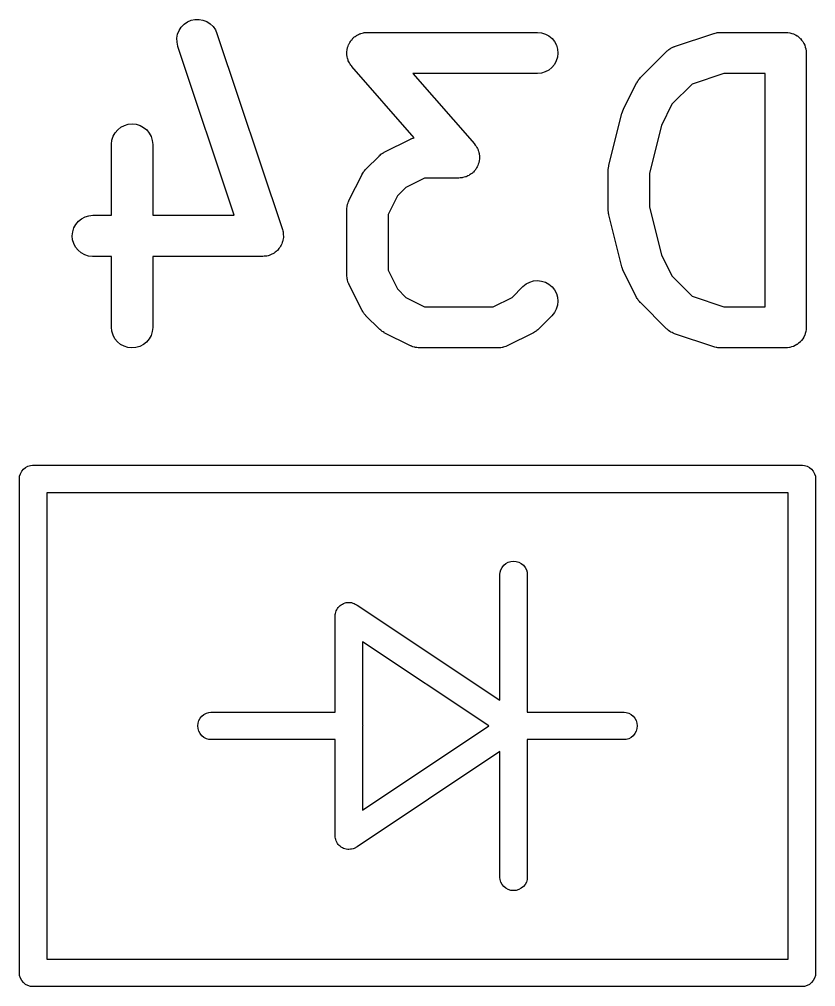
# Model space of a CAD drawing. Extents: x 1.7 to 12.3, y -5.9 to -2.3.
# Drawn here: x 6.8435 to 6.9577, y -4.8187 to -4.6799 of the extents above; entities that cross this region are included whole.
import ezdxf

# ---------------------------------------------------------------- set-up
doc = ezdxf.new("R2010")
doc.units = 0
doc.header["$MEASUREMENT"] = 0
doc.layers.add('BLACK', color=7, linetype='CONTINUOUS')

msp = doc.modelspace()

# ---------------------------------------------------------------- linework, layer by layer
at = {"layer": 'BLACK', "linetype": 'CONTINUOUS'}
for p, q in [((6.86812, -4.68001), (6.86868, -4.67988)), ((6.86868, -4.67988), (6.86926, -4.67987)), ((6.86926, -4.67987), (6.86982, -4.67997)), ((6.86982, -4.67997), (6.87036, -4.68018)), ((6.86641, -4.68147), (6.86672, -4.68098)), ((6.86672, -4.68098), (6.86712, -4.68057)), ((6.86712, -4.68057), (6.86759, -4.68024)), ((6.86759, -4.68024), (6.86812, -4.68001)), ((6.87036, -4.68018), (6.87085, -4.68049)), ((6.87085, -4.68049), (6.87127, -4.68088)), ((6.87127, -4.68088), (6.8716, -4.68136)), ((6.8716, -4.68136), (6.87183, -4.68188)), ((6.86609, -4.68257), (6.86619, -4.682)), ((6.8661, -4.68315), (6.86609, -4.68257)), ((6.86619, -4.682), (6.86641, -4.68147)), ((6.87183, -4.68188), (6.88121, -4.71)), ((6.89108, -4.68287), (6.89121, -4.68274)), ((6.89121, -4.68274), (6.89132, -4.68259)), ((6.89132, -4.68259), (6.8914, -4.68253)), ((6.8914, -4.68253), (6.89148, -4.68245)), ((6.89148, -4.68245), (6.89163, -4.68235)), ((6.89163, -4.68235), (6.89177, -4.68223)), ((6.89177, -4.68223), (6.89186, -4.68218)), ((6.89186, -4.68218), (6.89195, -4.68212)), ((6.89195, -4.68212), (6.89212, -4.68205)), ((6.89212, -4.68205), (6.89228, -4.68196)), ((6.89228, -4.68196), (6.89238, -4.68193)), ((6.89238, -4.68193), (6.89247, -4.68189)), ((6.89247, -4.68189), (6.89265, -4.68185)), ((6.89265, -4.68185), (6.89283, -4.68179)), ((6.89283, -4.68179), (6.89293, -4.68178)), ((6.89293, -4.68178), (6.89304, -4.68176)), ((6.89304, -4.68176), (6.89322, -4.68176)), ((6.89322, -4.68176), (6.8934, -4.68174)), ((6.8934, -4.68174), (6.91778, -4.68174)), ((6.91778, -4.68174), (6.91782, -4.68174)), ((6.91782, -4.68174), (6.91839, -4.6818)), ((6.91839, -4.6818), (6.91894, -4.68198)), ((6.91894, -4.68198), (6.91944, -4.68225)), ((6.91944, -4.68225), (6.91989, -4.68262)), ((6.91989, -4.68262), (6.92025, -4.68307)), ((6.93747, -4.68376), (6.94309, -4.68189)), ((6.94309, -4.68189), (6.94313, -4.68188)), ((6.94313, -4.68188), (6.94329, -4.68184)), ((6.94329, -4.68184), (6.94345, -4.68179)), ((6.94345, -4.68179), (6.94357, -4.68178)), ((6.94357, -4.68178), (6.94369, -4.68176)), ((6.94369, -4.68176), (6.94386, -4.68175)), ((6.94386, -4.68175), (6.94402, -4.68174)), ((6.94402, -4.68174), (6.9534, -4.68174)), ((6.9534, -4.68174), (6.95342, -4.68174)), ((6.95342, -4.68174), (6.95342, -4.68174)), ((6.95342, -4.68174), (6.95342, -4.68174)), ((6.95342, -4.68174), (6.95344, -4.68174)), ((6.95344, -4.68174), (6.95372, -4.68177)), ((6.95372, -4.68177), (6.95399, -4.6818)), ((6.95399, -4.6818), (6.954, -4.6818)), ((6.954, -4.6818), (6.95401, -4.6818)), ((6.95401, -4.6818), (6.95427, -4.68189)), ((6.95427, -4.68189), (6.95454, -4.68197)), ((6.95454, -4.68197), (6.95455, -4.68197)), ((6.95455, -4.68197), (6.95456, -4.68198)), ((6.95456, -4.68198), (6.9548, -4.68211)), ((6.9548, -4.68211), (6.95505, -4.68224)), ((6.95505, -4.68224), (6.95506, -4.68225)), ((6.95506, -4.68225), (6.95507, -4.68225)), ((6.95507, -4.68225), (6.95528, -4.68243)), ((6.95528, -4.68243), (6.95549, -4.68261)), ((6.95549, -4.68261), (6.9555, -4.68262)), ((6.9555, -4.68262), (6.95551, -4.68262)), ((6.95551, -4.68262), (6.95568, -4.68284)), ((6.86622, -4.68371), (6.8661, -4.68315)), ((6.86623, -4.68375), (6.86622, -4.68371)), ((6.87431, -4.70798), (6.86623, -4.68375)), ((6.89049, -4.68428), (6.89051, -4.6841)), ((6.89051, -4.6841), (6.89054, -4.684)), ((6.89054, -4.684), (6.89056, -4.6839)), ((6.89056, -4.6839), (6.89063, -4.68372)), ((6.89063, -4.68372), (6.89068, -4.68355)), ((6.89068, -4.68355), (6.89073, -4.68345)), ((6.89073, -4.68345), (6.89077, -4.68336)), ((6.89077, -4.68336), (6.89087, -4.6832)), ((6.89087, -4.6832), (6.89096, -4.68304)), ((6.89096, -4.68304), (6.89102, -4.68296)), ((6.89102, -4.68296), (6.89108, -4.68287)), ((6.92025, -4.68307), (6.92051, -4.68358)), ((6.92051, -4.68358), (6.92068, -4.68414)), ((6.92068, -4.68414), (6.92073, -4.68471)), ((6.93663, -4.68421), (6.93679, -4.68409)), ((6.93679, -4.68409), (6.93687, -4.68405)), ((6.93687, -4.68405), (6.93694, -4.684)), ((6.93694, -4.684), (6.93712, -4.68392)), ((6.93712, -4.68392), (6.9373, -4.68382)), ((6.9373, -4.68382), (6.93739, -4.6838)), ((6.93739, -4.6838), (6.93747, -4.68376)), ((6.95568, -4.68284), (6.95586, -4.68306)), ((6.95586, -4.68306), (6.95586, -4.68307)), ((6.95586, -4.68307), (6.95587, -4.68307)), ((6.95587, -4.68307), (6.956, -4.68332)), ((6.956, -4.68332), (6.95613, -4.68356)), ((6.95613, -4.68356), (6.95613, -4.68357)), ((6.95613, -4.68357), (6.95613, -4.68358)), ((6.95613, -4.68358), (6.95621, -4.68385)), ((6.95621, -4.68385), (6.95629, -4.68412)), ((6.95629, -4.68412), (6.95629, -4.68413)), ((6.95629, -4.68413), (6.9563, -4.68414)), ((6.9563, -4.68414), (6.95632, -4.68441)), ((6.89045, -4.68467), (6.89046, -4.68457)), ((6.89047, -4.68485), (6.89045, -4.68467)), ((6.89046, -4.68446), (6.89049, -4.68428)), ((6.89046, -4.68457), (6.89046, -4.68446)), ((6.89047, -4.68504), (6.89047, -4.68485)), ((6.89049, -4.68514), (6.89047, -4.68504)), ((6.8905, -4.68524), (6.89049, -4.68514)), ((6.89056, -4.68542), (6.8905, -4.68524)), ((6.8906, -4.6856), (6.89056, -4.68542)), ((6.92067, -4.68528), (6.9205, -4.68583)), ((6.92073, -4.68471), (6.92067, -4.68528)), ((6.93256, -4.68823), (6.93631, -4.68448)), ((6.93631, -4.68448), (6.93634, -4.68445)), ((6.93634, -4.68445), (6.93641, -4.68439)), ((6.93641, -4.68439), (6.93647, -4.68433)), ((6.93647, -4.68433), (6.93663, -4.68421)), ((6.95632, -4.68441), (6.95635, -4.68469)), ((6.95635, -4.68469), (6.95635, -4.72406)), ((6.89064, -4.6857), (6.8906, -4.6856)), ((6.89067, -4.6858), (6.89064, -4.6857)), ((6.89075, -4.68596), (6.89067, -4.6858)), ((6.89083, -4.68613), (6.89075, -4.68596)), ((6.89089, -4.68622), (6.89083, -4.68613)), ((6.89093, -4.68631), (6.89089, -4.68622)), ((6.89105, -4.68645), (6.89093, -4.68631)), ((6.89116, -4.6866), (6.89105, -4.68645)), ((6.89118, -4.68663), (6.89116, -4.6866)), ((6.90012, -4.69685), (6.89118, -4.68663)), ((6.91986, -4.68679), (6.91941, -4.68715)), ((6.92022, -4.68634), (6.91986, -4.68679)), ((6.9205, -4.68583), (6.92022, -4.68634)), ((6.91778, -4.68764), (6.89991, -4.68764)), ((6.89991, -4.68764), (6.90875, -4.69774)), ((6.91835, -4.68759), (6.91778, -4.68764)), ((6.9189, -4.68742), (6.91835, -4.68759)), ((6.91941, -4.68715), (6.9189, -4.68742)), ((6.93246, -4.68835), (6.93256, -4.68823)), ((6.9445, -4.68764), (6.93999, -4.68915)), ((6.95044, -4.68764), (6.9445, -4.68764)), ((6.95044, -4.72111), (6.95044, -4.68764)), ((6.93013, -4.69274), (6.93201, -4.68899)), ((6.93201, -4.68899), (6.93203, -4.68896)), ((6.93203, -4.68896), (6.93212, -4.68882)), ((6.93212, -4.68882), (6.9322, -4.68867)), ((6.9322, -4.68867), (6.93227, -4.68858)), ((6.93227, -4.68858), (6.93234, -4.68847)), ((6.93234, -4.68847), (6.93246, -4.68835)), ((6.93999, -4.68915), (6.93708, -4.69206)), ((6.93708, -4.69206), (6.93556, -4.69509)), ((6.92804, -4.70085), (6.92991, -4.69335)), ((6.92991, -4.69335), (6.92992, -4.69331)), ((6.92992, -4.69331), (6.92993, -4.6933)), ((6.92993, -4.69328), (6.93003, -4.69302)), ((6.92993, -4.6933), (6.92993, -4.69328)), ((6.93003, -4.69302), (6.93012, -4.69277)), ((6.93012, -4.69277), (6.93013, -4.69276)), ((6.93013, -4.69276), (6.93013, -4.69274)), ((6.85804, -4.69534), (6.85855, -4.69508)), ((6.85855, -4.69508), (6.85911, -4.69491)), ((6.85911, -4.69491), (6.85968, -4.69486)), ((6.85968, -4.69486), (6.86025, -4.69492)), ((6.86025, -4.69492), (6.8608, -4.69509)), ((6.8608, -4.69509), (6.86131, -4.69537)), ((6.93556, -4.69509), (6.93385, -4.70193)), ((6.85677, -4.6972), (6.85694, -4.69665)), ((6.85694, -4.69665), (6.85722, -4.69615)), ((6.85722, -4.69615), (6.85759, -4.6957)), ((6.85759, -4.6957), (6.85804, -4.69534)), ((6.86131, -4.69537), (6.86175, -4.69573)), ((6.86175, -4.69573), (6.86212, -4.69618)), ((6.86212, -4.69618), (6.86239, -4.69669)), ((6.85671, -4.69777), (6.85677, -4.6972)), ((6.85671, -4.69781), (6.85671, -4.69777)), ((6.85671, -4.70798), (6.85671, -4.69781)), ((6.86239, -4.69669), (6.86256, -4.69724)), ((6.86256, -4.69724), (6.86261, -4.69781)), ((6.86261, -4.69781), (6.86261, -4.70798)), ((6.89583, -4.69892), (6.89958, -4.69705)), ((6.89958, -4.69705), (6.89962, -4.69703)), ((6.89962, -4.69703), (6.8997, -4.697)), ((6.8997, -4.697), (6.89978, -4.69696)), ((6.89978, -4.69696), (6.89997, -4.6969)), ((6.89997, -4.6969), (6.90012, -4.69685)), ((6.90875, -4.69774), (6.90878, -4.69778)), ((6.90878, -4.69778), (6.90888, -4.69793)), ((6.90888, -4.69793), (6.909, -4.69807)), ((6.8951, -4.69945), (6.89523, -4.69934)), ((6.89523, -4.69934), (6.89535, -4.69923)), ((6.89535, -4.69923), (6.89545, -4.69916)), ((6.89545, -4.69916), (6.89555, -4.69909)), ((6.89555, -4.69909), (6.89569, -4.69901)), ((6.89569, -4.69901), (6.89583, -4.69892)), ((6.909, -4.69807), (6.90905, -4.69816)), ((6.90905, -4.69816), (6.90911, -4.69825)), ((6.90911, -4.69825), (6.90918, -4.69842)), ((6.90918, -4.69842), (6.90927, -4.69858)), ((6.90927, -4.69858), (6.90929, -4.69868)), ((6.90929, -4.69868), (6.90934, -4.69878)), ((6.90934, -4.69878), (6.90938, -4.69896)), ((6.90938, -4.69896), (6.90943, -4.69914)), ((6.90943, -4.69914), (6.90944, -4.69924)), ((6.90944, -4.69924), (6.90946, -4.69934)), ((6.90946, -4.69934), (6.90946, -4.69953)), ((6.89319, -4.70135), (6.89507, -4.69948)), ((6.89507, -4.69948), (6.8951, -4.69945)), ((6.9093, -4.70066), (6.90925, -4.70083)), ((6.90937, -4.70048), (6.9093, -4.70066)), ((6.90939, -4.70038), (6.90937, -4.70048)), ((6.90942, -4.70028), (6.90939, -4.70038)), ((6.90944, -4.7001), (6.90942, -4.70028)), ((6.90947, -4.69992), (6.90944, -4.7001)), ((6.90946, -4.69953), (6.90948, -4.69971)), ((6.90948, -4.69971), (6.90947, -4.69981)), ((6.90947, -4.69981), (6.90947, -4.69992)), ((6.89076, -4.70587), (6.89264, -4.70212)), ((6.89264, -4.70212), (6.89266, -4.70208)), ((6.89266, -4.70208), (6.89275, -4.70194)), ((6.89275, -4.70194), (6.89283, -4.7018)), ((6.89283, -4.7018), (6.8929, -4.7017)), ((6.8929, -4.7017), (6.89297, -4.7016)), ((6.89297, -4.7016), (6.89309, -4.70148)), ((6.89309, -4.70148), (6.89319, -4.70135)), ((6.90807, -4.7022), (6.90799, -4.70226)), ((6.90816, -4.70215), (6.90807, -4.7022)), ((6.90831, -4.70203), (6.90816, -4.70215)), ((6.90846, -4.70192), (6.90831, -4.70203)), ((6.90853, -4.70185), (6.90846, -4.70192)), ((6.90861, -4.70178), (6.90853, -4.70185)), ((6.90873, -4.70164), (6.90861, -4.70178)), ((6.90885, -4.70151), (6.90873, -4.70164)), ((6.90891, -4.70142), (6.90885, -4.70151)), ((6.90898, -4.70134), (6.90891, -4.70142)), ((6.90906, -4.70118), (6.90898, -4.70134)), ((6.90916, -4.70102), (6.90906, -4.70118)), ((6.9092, -4.70092), (6.90916, -4.70102)), ((6.90925, -4.70083), (6.9092, -4.70092)), ((6.92795, -4.70142), (6.92799, -4.70118)), ((6.92795, -4.70147), (6.92795, -4.70142)), ((6.92795, -4.70152), (6.92795, -4.70147)), ((6.92795, -4.70156), (6.92795, -4.70152)), ((6.92795, -4.70719), (6.92795, -4.70156)), ((6.92799, -4.70118), (6.92801, -4.70095)), ((6.92801, -4.70095), (6.92803, -4.7009)), ((6.92803, -4.7009), (6.92804, -4.70085)), ((6.93385, -4.70193), (6.93385, -4.70682)), ((6.9016, -4.70264), (6.8989, -4.70399)), ((6.90653, -4.70264), (6.9016, -4.70264)), ((6.90671, -4.70262), (6.90653, -4.70264)), ((6.9069, -4.70262), (6.90671, -4.70262)), ((6.907, -4.70259), (6.9069, -4.70262)), ((6.9071, -4.70258), (6.907, -4.70259)), ((6.90728, -4.70253), (6.9071, -4.70258)), ((6.90746, -4.70249), (6.90728, -4.70253)), ((6.90755, -4.70245), (6.90746, -4.70249)), ((6.90765, -4.70242), (6.90755, -4.70245)), ((6.90782, -4.70233), (6.90765, -4.70242)), ((6.90799, -4.70226), (6.90782, -4.70233)), ((6.8989, -4.70399), (6.89771, -4.70519)), ((6.89056, -4.70641), (6.89063, -4.70622)), ((6.89063, -4.70622), (6.89069, -4.70602)), ((6.89069, -4.70602), (6.89073, -4.70595)), ((6.89073, -4.70595), (6.89076, -4.70587)), ((6.89771, -4.70519), (6.89636, -4.70788)), ((6.89045, -4.70715), (6.89046, -4.70706)), ((6.89045, -4.70719), (6.89045, -4.70715)), ((6.89045, -4.71656), (6.89045, -4.70719)), ((6.89046, -4.70697), (6.89049, -4.70677)), ((6.89046, -4.70706), (6.89046, -4.70697)), ((6.89049, -4.70677), (6.89052, -4.70657)), ((6.89052, -4.70657), (6.89054, -4.70649)), ((6.89054, -4.70649), (6.89056, -4.70641)), ((6.92795, -4.70724), (6.92795, -4.70719)), ((6.92795, -4.70729), (6.92795, -4.70724)), ((6.92798, -4.70753), (6.92795, -4.70729)), ((6.928, -4.70776), (6.92798, -4.70753)), ((6.93385, -4.70682), (6.93556, -4.71366)), ((6.85159, -4.70929), (6.85195, -4.70884)), ((6.85195, -4.70884), (6.8524, -4.70848)), ((6.8524, -4.70848), (6.85291, -4.70821)), ((6.85291, -4.70821), (6.85346, -4.70804)), ((6.85346, -4.70804), (6.85403, -4.70798)), ((6.85403, -4.70798), (6.85671, -4.70798)), ((6.86261, -4.70798), (6.87431, -4.70798)), ((6.89636, -4.70788), (6.89636, -4.71586)), ((6.92802, -4.70781), (6.928, -4.70776)), ((6.92803, -4.70786), (6.92802, -4.70781)), ((6.92804, -4.7079), (6.92803, -4.70786)), ((6.92991, -4.7154), (6.92804, -4.7079)), ((6.85108, -4.71092), (6.85114, -4.71034)), ((6.85114, -4.71034), (6.85131, -4.70979)), ((6.85131, -4.70979), (6.85159, -4.70929)), ((6.88121, -4.71), (6.88122, -4.71004)), ((6.88122, -4.71004), (6.88126, -4.71021)), ((6.88126, -4.71021), (6.88131, -4.71038)), ((6.88131, -4.71038), (6.88132, -4.7105)), ((6.88132, -4.7105), (6.88134, -4.71061)), ((6.85113, -4.71149), (6.85108, -4.71092)), ((6.8513, -4.71204), (6.85113, -4.71149)), ((6.88118, -4.71191), (6.88113, -4.71208)), ((6.88125, -4.71175), (6.88118, -4.71191)), ((6.88127, -4.71164), (6.88125, -4.71175)), ((6.8813, -4.71153), (6.88127, -4.71164)), ((6.88132, -4.71136), (6.8813, -4.71153)), ((6.88135, -4.71118), (6.88132, -4.71136)), ((6.88134, -4.71061), (6.88134, -4.71078)), ((6.88134, -4.71078), (6.88136, -4.71096)), ((6.88136, -4.71096), (6.88135, -4.71107)), ((6.88135, -4.71107), (6.88135, -4.71118)), ((6.85156, -4.71255), (6.8513, -4.71204)), ((6.85192, -4.713), (6.85156, -4.71255)), ((6.85237, -4.71337), (6.85192, -4.713)), ((6.88018, -4.71328), (6.88004, -4.7134)), ((6.88032, -4.71318), (6.88018, -4.71328)), ((6.8804, -4.7131), (6.88032, -4.71318)), ((6.88049, -4.71303), (6.8804, -4.7131)), ((6.8806, -4.7129), (6.88049, -4.71303)), ((6.88072, -4.71277), (6.8806, -4.7129)), ((6.88078, -4.71267), (6.88072, -4.71277)), ((6.88085, -4.71259), (6.88078, -4.71267)), ((6.88094, -4.71243), (6.88085, -4.71259)), ((6.88103, -4.71228), (6.88094, -4.71243)), ((6.88107, -4.71218), (6.88103, -4.71228)), ((6.88113, -4.71208), (6.88107, -4.71218)), ((6.85287, -4.71365), (6.85237, -4.71337)), ((6.85342, -4.71383), (6.85287, -4.71365)), ((6.85399, -4.71389), (6.85342, -4.71383)), ((6.85403, -4.71389), (6.85399, -4.71389)), ((6.85671, -4.71389), (6.85403, -4.71389)), ((6.85671, -4.72406), (6.85671, -4.71389)), ((6.87841, -4.71389), (6.86261, -4.71389)), ((6.86261, -4.71389), (6.86261, -4.72406)), ((6.87858, -4.71387), (6.87841, -4.71389)), ((6.87876, -4.71387), (6.87858, -4.71387)), ((6.87887, -4.71384), (6.87876, -4.71387)), ((6.87898, -4.71383), (6.87887, -4.71384)), ((6.87915, -4.71378), (6.87898, -4.71383)), ((6.87932, -4.71374), (6.87915, -4.71378)), ((6.87942, -4.7137), (6.87932, -4.71374)), ((6.87953, -4.71367), (6.87942, -4.7137)), ((6.87969, -4.71358), (6.87953, -4.71367)), ((6.87985, -4.71351), (6.87969, -4.71358)), ((6.87994, -4.71345), (6.87985, -4.71351)), ((6.88004, -4.7134), (6.87994, -4.71345)), ((6.93556, -4.71366), (6.93708, -4.71669)), ((6.89636, -4.71586), (6.89771, -4.71856)), ((6.92991, -4.71542), (6.92991, -4.7154)), ((6.92992, -4.71543), (6.92991, -4.71542)), ((6.93001, -4.71568), (6.92992, -4.71543)), ((6.9301, -4.71595), (6.93001, -4.71568)), ((6.93011, -4.71596), (6.9301, -4.71595)), ((6.93012, -4.71597), (6.93011, -4.71596)), ((6.93013, -4.71601), (6.93012, -4.71597)), ((6.93201, -4.71976), (6.93013, -4.71601)), ((6.89046, -4.71665), (6.89045, -4.71656)), ((6.89046, -4.71673), (6.89046, -4.71665)), ((6.89049, -4.71693), (6.89046, -4.71673)), ((6.89051, -4.71713), (6.89049, -4.71693)), ((6.89053, -4.71722), (6.89051, -4.71713)), ((6.89055, -4.7173), (6.89053, -4.71722)), ((6.89062, -4.71749), (6.89055, -4.7173)), ((6.91668, -4.71757), (6.91723, -4.71741)), ((6.91723, -4.71741), (6.91781, -4.71736)), ((6.91781, -4.71736), (6.91838, -4.71742)), ((6.91838, -4.71742), (6.91893, -4.71759)), ((6.93708, -4.71669), (6.93999, -4.7196)), ((6.89067, -4.71769), (6.89062, -4.71749)), ((6.89072, -4.71776), (6.89067, -4.71769)), ((6.89075, -4.71784), (6.89072, -4.71776)), ((6.89076, -4.71788), (6.89075, -4.71784)), ((6.89264, -4.72163), (6.89076, -4.71788)), ((6.89771, -4.71856), (6.8989, -4.71976)), ((6.91415, -4.71976), (6.91569, -4.71822)), ((6.91569, -4.71822), (6.91572, -4.71819)), ((6.91572, -4.71819), (6.91617, -4.71783)), ((6.91617, -4.71783), (6.91668, -4.71757)), ((6.91893, -4.71759), (6.91944, -4.71787)), ((6.91944, -4.71787), (6.91988, -4.71824)), ((6.91988, -4.71824), (6.92024, -4.71869)), ((6.92024, -4.71869), (6.92051, -4.7192)), ((6.8989, -4.71976), (6.9016, -4.72111)), ((6.91146, -4.72111), (6.91415, -4.71976)), ((6.92051, -4.7192), (6.92068, -4.71975)), ((6.92068, -4.71975), (6.92073, -4.72032)), ((6.9321, -4.7199), (6.93201, -4.71976)), ((6.93217, -4.72004), (6.9321, -4.7199)), ((6.93225, -4.72014), (6.93217, -4.72004)), ((6.93232, -4.72024), (6.93225, -4.72014)), ((6.93243, -4.72036), (6.93232, -4.72024)), ((6.93999, -4.7196), (6.9445, -4.72111)), ((6.89273, -4.72177), (6.89264, -4.72163)), ((6.9016, -4.72111), (6.91146, -4.72111)), ((6.9205, -4.72145), (6.92023, -4.72195)), ((6.92067, -4.72089), (6.9205, -4.72145)), ((6.92073, -4.72032), (6.92067, -4.72089)), ((6.93253, -4.72049), (6.93243, -4.72036)), ((6.93256, -4.72052), (6.93253, -4.72049)), ((6.93631, -4.72427), (6.93256, -4.72052)), ((6.9445, -4.72111), (6.95044, -4.72111)), ((6.8928, -4.72192), (6.89273, -4.72177)), ((6.89288, -4.72201), (6.8928, -4.72192)), ((6.89295, -4.72212), (6.89288, -4.72201)), ((6.89306, -4.72224), (6.89295, -4.72212)), ((6.89316, -4.72237), (6.89306, -4.72224)), ((6.89319, -4.7224), (6.89316, -4.72237)), ((6.89507, -4.72427), (6.89319, -4.7224)), ((6.91986, -4.7224), (6.91799, -4.72427)), ((6.92023, -4.72195), (6.91986, -4.7224)), ((6.85676, -4.72463), (6.85671, -4.72406)), ((6.86261, -4.7241), (6.86255, -4.72467)), ((6.86261, -4.72406), (6.86261, -4.7241)), ((6.89519, -4.72438), (6.89507, -4.72427)), ((6.89531, -4.72449), (6.89519, -4.72438)), ((6.91783, -4.72441), (6.91771, -4.72452)), ((6.91796, -4.7243), (6.91783, -4.72441)), ((6.91799, -4.72427), (6.91796, -4.7243)), ((6.93638, -4.72433), (6.93631, -4.72427)), ((6.93644, -4.72439), (6.93638, -4.72433)), ((6.9366, -4.72451), (6.93644, -4.72439)), ((6.95632, -4.72438), (6.95629, -4.72465)), ((6.95635, -4.7241), (6.95632, -4.72438)), ((6.95635, -4.72406), (6.95635, -4.72408)), ((6.95635, -4.72408), (6.95635, -4.72408)), ((6.95635, -4.72408), (6.95635, -4.72408)), ((6.95635, -4.72408), (6.95635, -4.7241)), ((6.85693, -4.72519), (6.85676, -4.72463)), ((6.8572, -4.72569), (6.85693, -4.72519)), ((6.85756, -4.72614), (6.8572, -4.72569)), ((6.8621, -4.72573), (6.86172, -4.72617)), ((6.86237, -4.72522), (6.8621, -4.72573)), ((6.86255, -4.72467), (6.86237, -4.72522)), ((6.89542, -4.72456), (6.89531, -4.72449)), ((6.89551, -4.72464), (6.89542, -4.72456)), ((6.89566, -4.72472), (6.89551, -4.72464)), ((6.8958, -4.72481), (6.89566, -4.72472)), ((6.89583, -4.72483), (6.8958, -4.72481)), ((6.89958, -4.7267), (6.89583, -4.72483)), ((6.91722, -4.72483), (6.91347, -4.7267)), ((6.91736, -4.72474), (6.91722, -4.72483)), ((6.91751, -4.72466), (6.91736, -4.72474)), ((6.91761, -4.72459), (6.91751, -4.72466)), ((6.91771, -4.72452), (6.91761, -4.72459)), ((6.93676, -4.72464), (6.9366, -4.72451)), ((6.93683, -4.72468), (6.93676, -4.72464)), ((6.9369, -4.72473), (6.93683, -4.72468)), ((6.93709, -4.72482), (6.9369, -4.72473)), ((6.93726, -4.72491), (6.93709, -4.72482)), ((6.93735, -4.72494), (6.93726, -4.72491)), ((6.93743, -4.72497), (6.93735, -4.72494)), ((6.93747, -4.72499), (6.93743, -4.72497)), ((6.94309, -4.72686), (6.93747, -4.72499)), ((6.95583, -4.72573), (6.95565, -4.72594)), ((6.95584, -4.72572), (6.95583, -4.72573)), ((6.95585, -4.72571), (6.95584, -4.72572)), ((6.95598, -4.72547), (6.95585, -4.72571)), ((6.95611, -4.72522), (6.95598, -4.72547)), ((6.95612, -4.7252), (6.95611, -4.72521)), ((6.95611, -4.72521), (6.95611, -4.72522)), ((6.9562, -4.72494), (6.95612, -4.7252)), ((6.95629, -4.72467), (6.9562, -4.72494)), ((6.95629, -4.72465), (6.95629, -4.72466)), ((6.95629, -4.72466), (6.95629, -4.72467)), ((6.85801, -4.72651), (6.85756, -4.72614)), ((6.85851, -4.72678), (6.85801, -4.72651)), ((6.85907, -4.72695), (6.85851, -4.72678)), ((6.85964, -4.72701), (6.85907, -4.72695)), ((6.86021, -4.72696), (6.85964, -4.72701)), ((6.86076, -4.7268), (6.86021, -4.72696)), ((6.86128, -4.72653), (6.86076, -4.7268)), ((6.86172, -4.72617), (6.86128, -4.72653)), ((6.89966, -4.72673), (6.89958, -4.7267)), ((6.89974, -4.72677), (6.89966, -4.72673)), ((6.89993, -4.72684), (6.89974, -4.72677)), ((6.90012, -4.72691), (6.89993, -4.72684)), ((6.90021, -4.72692), (6.90012, -4.72691)), ((6.90029, -4.72695), (6.90021, -4.72692)), ((6.90049, -4.72697), (6.90029, -4.72695)), ((6.90069, -4.72701), (6.90049, -4.72697)), ((6.90078, -4.727), (6.90069, -4.72701)), ((6.90086, -4.72701), (6.90078, -4.727)), ((6.9009, -4.72701), (6.90086, -4.72701)), ((6.91215, -4.72701), (6.9009, -4.72701)), ((6.91224, -4.727), (6.91215, -4.72701)), ((6.91233, -4.72701), (6.91224, -4.727)), ((6.91252, -4.72698), (6.91233, -4.72701)), ((6.91273, -4.72696), (6.91252, -4.72698)), ((6.91281, -4.72693), (6.91273, -4.72696)), ((6.91289, -4.72692), (6.91281, -4.72693)), ((6.91308, -4.72685), (6.91289, -4.72692)), ((6.91328, -4.72679), (6.91308, -4.72685)), ((6.91335, -4.72675), (6.91328, -4.72679)), ((6.91344, -4.72672), (6.91335, -4.72675)), ((6.91347, -4.7267), (6.91344, -4.72672)), ((6.94325, -4.7269), (6.94309, -4.72686)), ((6.94341, -4.72695), (6.94325, -4.7269)), ((6.94353, -4.72696), (6.94341, -4.72695)), ((6.94365, -4.72699), (6.94353, -4.72696)), ((6.94382, -4.72699), (6.94365, -4.72699)), ((6.94398, -4.72701), (6.94382, -4.72699)), ((6.94402, -4.72701), (6.94398, -4.72701)), ((6.9534, -4.72701), (6.94402, -4.72701)), ((6.95367, -4.72699), (6.9534, -4.72701)), ((6.95395, -4.72696), (6.95367, -4.72699)), ((6.95396, -4.72696), (6.95395, -4.72696)), ((6.95397, -4.72696), (6.95396, -4.72696)), ((6.95424, -4.72688), (6.95397, -4.72696)), ((6.9545, -4.7268), (6.95424, -4.72688)), ((6.95451, -4.72679), (6.9545, -4.7268)), ((6.95452, -4.72679), (6.95451, -4.72679)), ((6.95477, -4.72666), (6.95452, -4.72679)), ((6.95501, -4.72653), (6.95477, -4.72666)), ((6.95502, -4.72652), (6.95501, -4.72653)), ((6.95503, -4.72652), (6.95502, -4.72652)), ((6.95525, -4.72634), (6.95503, -4.72652)), ((6.95546, -4.72617), (6.95525, -4.72634)), ((6.95547, -4.72616), (6.95546, -4.72617)), ((6.95548, -4.72616), (6.95547, -4.72616)), ((6.95565, -4.72594), (6.95548, -4.72616)), ((6.84538, -4.74385), (6.84547, -4.74384)), ((6.84547, -4.74384), (6.84557, -4.74385)), ((6.95561, -4.74385), (6.95571, -4.74384)), ((6.95571, -4.74384), (6.95581, -4.74385)), ((6.84353, -4.74543), (6.84364, -4.74506)), ((6.84364, -4.74506), (6.84383, -4.74472)), ((6.84383, -4.74472), (6.84407, -4.74442)), ((6.84407, -4.74442), (6.84437, -4.74417)), ((6.84437, -4.74417), (6.84472, -4.74399)), ((6.84472, -4.74399), (6.84509, -4.74388)), ((6.84509, -4.74388), (6.84538, -4.74385)), ((6.84557, -4.74385), (6.95561, -4.74385)), ((6.95581, -4.74385), (6.95609, -4.74388)), ((6.95609, -4.74388), (6.95647, -4.74399)), ((6.95647, -4.74399), (6.95681, -4.74417)), ((6.95681, -4.74417), (6.95711, -4.74442)), ((6.95711, -4.74442), (6.95735, -4.74472)), ((6.95735, -4.74472), (6.95754, -4.74506)), ((6.95754, -4.74506), (6.95765, -4.74543)), ((6.84349, -4.74582), (6.84353, -4.74543)), ((6.8435, -4.74591), (6.84349, -4.74582)), ((6.8435, -4.81659), (6.8435, -4.74591)), ((6.95765, -4.74543), (6.95769, -4.74582)), ((6.95769, -4.74582), (6.95768, -4.74591)), ((6.95768, -4.74591), (6.95768, -4.81659)), ((6.84744, -4.74779), (6.84744, -4.81471)), ((6.95374, -4.74779), (6.84744, -4.74779)), ((6.95374, -4.81471), (6.95374, -4.74779)), ((6.91361, -4.75777), (6.91398, -4.75766)), ((6.91398, -4.75766), (6.91437, -4.75762)), ((6.91437, -4.75762), (6.91476, -4.75766)), ((6.91476, -4.75766), (6.91513, -4.75777)), ((6.91243, -4.75921), (6.91254, -4.75884)), ((6.91254, -4.75884), (6.91273, -4.7585)), ((6.91273, -4.7585), (6.91297, -4.7582)), ((6.91297, -4.7582), (6.91327, -4.75795)), ((6.91327, -4.75795), (6.91361, -4.75777)), ((6.91513, -4.75777), (6.91547, -4.75795)), ((6.91547, -4.75795), (6.91577, -4.7582)), ((6.91577, -4.7582), (6.91601, -4.7585)), ((6.91601, -4.7585), (6.9162, -4.75884)), ((6.9162, -4.75884), (6.91631, -4.75921)), ((6.9124, -4.7595), (6.91243, -4.75921)), ((6.9124, -4.77757), (6.9124, -4.7595)), ((6.91631, -4.75921), (6.91634, -4.7595)), ((6.91634, -4.7595), (6.91634, -4.77928)), ((6.88892, -4.76475), (6.88901, -4.76458)), ((6.88901, -4.76458), (6.8891, -4.7644)), ((6.8891, -4.7644), (6.88923, -4.76425)), ((6.8891, -4.7644), (6.8891, -4.7644)), ((6.8891, -4.7644), (6.8891, -4.7644)), ((6.88923, -4.76425), (6.88935, -4.7641)), ((6.88935, -4.7641), (6.88951, -4.76397)), ((6.88935, -4.7641), (6.88935, -4.7641)), ((6.88935, -4.7641), (6.88935, -4.7641)), ((6.88951, -4.76397), (6.88965, -4.76386)), ((6.88965, -4.76386), (6.88984, -4.76376)), ((6.88965, -4.76386), (6.88965, -4.76386)), ((6.88965, -4.76386), (6.88965, -4.76386)), ((6.88984, -4.76376), (6.88999, -4.76368)), ((6.88999, -4.76367), (6.8902, -4.76361)), ((6.88999, -4.76368), (6.88999, -4.76367)), ((6.88999, -4.76368), (6.88999, -4.76368)), ((6.8902, -4.76361), (6.89036, -4.76356)), ((6.89036, -4.76356), (6.89059, -4.76354)), ((6.89036, -4.76356), (6.89036, -4.76356)), ((6.89036, -4.76356), (6.89036, -4.76356)), ((6.89059, -4.76354), (6.89075, -4.76352)), ((6.89075, -4.76352), (6.89075, -4.76352)), ((6.89075, -4.76352), (6.89075, -4.76352)), ((6.89075, -4.76352), (6.89098, -4.76355)), ((6.89098, -4.76355), (6.89113, -4.76356)), ((6.89113, -4.76356), (6.89113, -4.76356)), ((6.89113, -4.76356), (6.89113, -4.76356)), ((6.89113, -4.76356), (6.89133, -4.76362)), ((6.89133, -4.76362), (6.8915, -4.76367)), ((6.8915, -4.76367), (6.8915, -4.76367)), ((6.8915, -4.76367), (6.8915, -4.76367)), ((6.8915, -4.76367), (6.89167, -4.76376)), ((6.89167, -4.76376), (6.89176, -4.76381)), ((6.89176, -4.76381), (6.89176, -4.76381)), ((6.89176, -4.76381), (6.89185, -4.76386)), ((6.89185, -4.76386), (6.89192, -4.76392)), ((6.89192, -4.76392), (6.9124, -4.77757)), ((6.88877, -4.7655), (6.88878, -4.76541)), ((6.88878, -4.7656), (6.88877, -4.7655)), ((6.88878, -4.76541), (6.88879, -4.76527)), ((6.88878, -4.76541), (6.88878, -4.76541)), ((6.88878, -4.77928), (6.88878, -4.7656)), ((6.88879, -4.76527), (6.88881, -4.76512)), ((6.88881, -4.76512), (6.88887, -4.76492)), ((6.88881, -4.76512), (6.88881, -4.76512)), ((6.88881, -4.76512), (6.88881, -4.76512)), ((6.88887, -4.76492), (6.88892, -4.76475)), ((6.88892, -4.76475), (6.88892, -4.76475)), ((6.88892, -4.76475), (6.88892, -4.76475)), ((6.91082, -4.78125), (6.89272, -4.76918)), ((6.89272, -4.76918), (6.89272, -4.78115)), ((6.86942, -4.78015), (6.86966, -4.77985)), ((6.86966, -4.77985), (6.86996, -4.77961)), ((6.86996, -4.77961), (6.87031, -4.77942)), ((6.87031, -4.77942), (6.87068, -4.77931)), ((6.87068, -4.77931), (6.87097, -4.77928)), ((6.87097, -4.77928), (6.88878, -4.77928)), ((6.91634, -4.77928), (6.93021, -4.77928)), ((6.93021, -4.77928), (6.9305, -4.77931)), ((6.9305, -4.77931), (6.93088, -4.77942)), ((6.93088, -4.77942), (6.93122, -4.77961)), ((6.93122, -4.77961), (6.93152, -4.77985)), ((6.93152, -4.77985), (6.93176, -4.78015)), ((6.86909, -4.78125), (6.86912, -4.78086)), ((6.86912, -4.78164), (6.86909, -4.78125)), ((6.86912, -4.78086), (6.86924, -4.78049)), ((6.86924, -4.78049), (6.86942, -4.78015)), ((6.89272, -4.78115), (6.89273, -4.78125)), ((6.89273, -4.78125), (6.89272, -4.78135)), ((6.89272, -4.79332), (6.91082, -4.78125)), ((6.93176, -4.78015), (6.93195, -4.78049)), ((6.93195, -4.78049), (6.93206, -4.78086)), ((6.93206, -4.78086), (6.9321, -4.78125)), ((6.9321, -4.78125), (6.93206, -4.78164)), ((6.86924, -4.78201), (6.86912, -4.78164)), ((6.86942, -4.78235), (6.86924, -4.78201)), ((6.86966, -4.78265), (6.86942, -4.78235)), ((6.86996, -4.78289), (6.86966, -4.78265)), ((6.89272, -4.78135), (6.89272, -4.79332)), ((6.93152, -4.78265), (6.93122, -4.78289)), ((6.93176, -4.78235), (6.93152, -4.78265)), ((6.93195, -4.78201), (6.93176, -4.78235)), ((6.93206, -4.78164), (6.93195, -4.78201)), ((6.87031, -4.78308), (6.86996, -4.78289)), ((6.87068, -4.78319), (6.87031, -4.78308)), ((6.87097, -4.78322), (6.87068, -4.78319)), ((6.88878, -4.78322), (6.87097, -4.78322)), ((6.88878, -4.7969), (6.88878, -4.78322)), ((6.93021, -4.78322), (6.91634, -4.78322)), ((6.91634, -4.78322), (6.91634, -4.803)), ((6.9305, -4.78319), (6.93021, -4.78322)), ((6.93088, -4.78308), (6.9305, -4.78319)), ((6.93122, -4.78289), (6.93088, -4.78308)), ((6.9124, -4.78493), (6.89192, -4.79858)), ((6.9124, -4.803), (6.9124, -4.78493)), ((6.88877, -4.797), (6.88878, -4.7969)), ((6.88878, -4.79709), (6.88877, -4.797)), ((6.88879, -4.79719), (6.88878, -4.79709)), ((6.88878, -4.79709), (6.88878, -4.79709)), ((6.88881, -4.79738), (6.88879, -4.79719)), ((6.88886, -4.79756), (6.88881, -4.79738)), ((6.88881, -4.79738), (6.88881, -4.79738)), ((6.88881, -4.79738), (6.88881, -4.79738)), ((6.88892, -4.79775), (6.88886, -4.79756)), ((6.889, -4.79791), (6.88892, -4.79775)), ((6.88892, -4.79775), (6.88892, -4.79775)), ((6.88892, -4.79775), (6.88892, -4.79775)), ((6.8891, -4.7981), (6.889, -4.79791)), ((6.88922, -4.79824), (6.8891, -4.7981)), ((6.8891, -4.7981), (6.8891, -4.7981)), ((6.8891, -4.7981), (6.8891, -4.7981)), ((6.88935, -4.7984), (6.88922, -4.79824)), ((6.88949, -4.79852), (6.88935, -4.7984)), ((6.88935, -4.7984), (6.88935, -4.7984)), ((6.88935, -4.7984), (6.88935, -4.7984)), ((6.88965, -4.79864), (6.88949, -4.79852)), ((6.88982, -4.79873), (6.88965, -4.79864)), ((6.88965, -4.79864), (6.88965, -4.79864)), ((6.88965, -4.79864), (6.88965, -4.79864)), ((6.88999, -4.79882), (6.88982, -4.79873)), ((6.88999, -4.79883), (6.88999, -4.79882)), ((6.88999, -4.79882), (6.88999, -4.79882)), ((6.89019, -4.79889), (6.88999, -4.79883)), ((6.89036, -4.79894), (6.89019, -4.79889)), ((6.89059, -4.79896), (6.89036, -4.79894)), ((6.89036, -4.79894), (6.89036, -4.79894)), ((6.89036, -4.79894), (6.89036, -4.79894)), ((6.89075, -4.79898), (6.89059, -4.79896)), ((6.89098, -4.79895), (6.89075, -4.79898)), ((6.89075, -4.79898), (6.89075, -4.79898)), ((6.89075, -4.79898), (6.89075, -4.79898)), ((6.89113, -4.79894), (6.89098, -4.79895)), ((6.89134, -4.79887), (6.89113, -4.79894)), ((6.89113, -4.79894), (6.89113, -4.79894)), ((6.89113, -4.79894), (6.89113, -4.79894)), ((6.8915, -4.79883), (6.89134, -4.79887)), ((6.89169, -4.79873), (6.8915, -4.79883)), ((6.8915, -4.79883), (6.8915, -4.79883)), ((6.8915, -4.79883), (6.8915, -4.79883)), ((6.89176, -4.79869), (6.89169, -4.79873)), ((6.89185, -4.79864), (6.89176, -4.79869)), ((6.89176, -4.79869), (6.89176, -4.79869)), ((6.89192, -4.79858), (6.89185, -4.79864)), ((6.91243, -4.80329), (6.9124, -4.803)), ((6.91254, -4.80366), (6.91243, -4.80329)), ((6.91631, -4.80329), (6.9162, -4.80366)), ((6.91634, -4.803), (6.91631, -4.80329)), ((6.91273, -4.804), (6.91254, -4.80366)), ((6.91297, -4.8043), (6.91273, -4.804)), ((6.91327, -4.80455), (6.91297, -4.8043)), ((6.91361, -4.80473), (6.91327, -4.80455)), ((6.91398, -4.80484), (6.91361, -4.80473)), ((6.91437, -4.80488), (6.91398, -4.80484)), ((6.91476, -4.80484), (6.91437, -4.80488)), ((6.91513, -4.80473), (6.91476, -4.80484)), ((6.91547, -4.80455), (6.91513, -4.80473)), ((6.91577, -4.8043), (6.91547, -4.80455)), ((6.91601, -4.804), (6.91577, -4.8043)), ((6.9162, -4.80366), (6.91601, -4.804)), ((6.84744, -4.81471), (6.95374, -4.81471)), ((6.84349, -4.81668), (6.8435, -4.81659)), ((6.84353, -4.81707), (6.84349, -4.81668)), ((6.84364, -4.81744), (6.84353, -4.81707)), ((6.95765, -4.81707), (6.95754, -4.81744)), ((6.95769, -4.81668), (6.95765, -4.81707)), ((6.95768, -4.81659), (6.95769, -4.81668)), ((6.84383, -4.81778), (6.84364, -4.81744)), ((6.84407, -4.81808), (6.84383, -4.81778)), ((6.84437, -4.81833), (6.84407, -4.81808)), ((6.84472, -4.81851), (6.84437, -4.81833)), ((6.84509, -4.81862), (6.84472, -4.81851)), ((6.84538, -4.81865), (6.84509, -4.81862)), ((6.84547, -4.81866), (6.84538, -4.81865)), ((6.84557, -4.81865), (6.84547, -4.81866)), ((6.95561, -4.81865), (6.84557, -4.81865)), ((6.95571, -4.81866), (6.95561, -4.81865)), ((6.95581, -4.81865), (6.95571, -4.81866)), ((6.95609, -4.81862), (6.95581, -4.81865)), ((6.95647, -4.81851), (6.95609, -4.81862)), ((6.95681, -4.81833), (6.95647, -4.81851)), ((6.95711, -4.81808), (6.95681, -4.81833)), ((6.95735, -4.81778), (6.95711, -4.81808)), ((6.95754, -4.81744), (6.95735, -4.81778))]:
    msp.add_line(p, q, dxfattribs=at)

doc.saveas('drawing.dxf')
